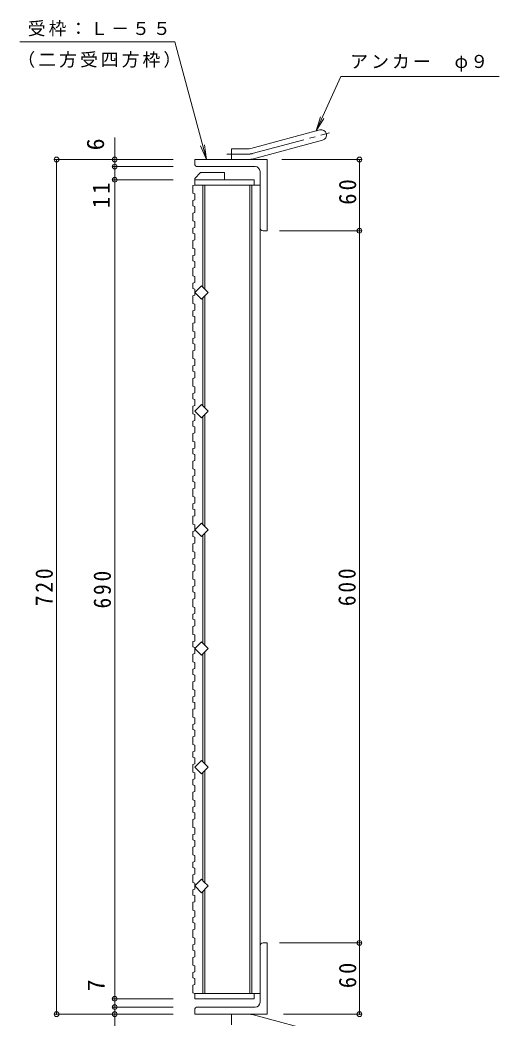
# Model space of a CAD drawing. Units: millimetres, scale not verified. Extents: x -880 to 911, y -688 to 647.
# Drawn here: x -33 to 370, y -219 to 621 of the extents above; entities that cross this region are included whole.
import ezdxf
from ezdxf.enums import TextEntityAlignment as Align

# ---------------------------------------------------------------- set-up
doc = ezdxf.new("R2010")
doc.units = ezdxf.units.MM
doc.header["$LTSCALE"] = 5
doc.header["$PDMODE"] = 32
doc.header["$PDSIZE"] = 4
doc.linetypes.add('CHAIN2', pattern=[12, 9, -1, 1, -1])
for name, color, linetype, lineweight in [('B-1', 2, 'Continuous', 9), ('B-2', 3, 'Continuous', 9), ('B-4', 7, 'Continuous', 9), ('B-5', 7, 'Continuous', 9), ('B-A', 3, 'Continuous', 9)]:
    doc.layers.add(name, color=color, linetype=linetype, lineweight=lineweight)
doc.styles.add('ＭＳ ゴシック', font='')
doc.styles.get('ＭＳ ゴシック').set_extended_font_data('MS Gothic')

msp = doc.modelspace()

# ---------------------------------------------------------------- linework, layer by layer
at = {"layer": 'B-1'}
for p, q in [((160.856, 513.089), (219.047, 528.681)), ((163.185, 504.396), (221.376, 519.988)), ((144.711, 503.782), (144.711, 512.782)), ((158.526, 512.782), (144.711, 512.782)), ((113.711, 500.282), (113.711, 503.782)), ((174.711, 503.782), (113.711, 503.782)), ((164.711, 497.782), (116.211, 497.782)), ((174.711, 503.782), (174.711, 443.782)), ((168.711, 493.782), (168.711, 446.282)), ((171.211, 443.782), (174.711, 443.782)), ((168.711, -206.218), (168.711, -158.718)), ((171.211, -156.218), (174.711, -156.218)), ((174.711, -216.218), (174.711, -156.218)), ((113.711, -212.718), (113.711, -216.218)), ((174.711, -216.218), (113.711, -216.218)), ((164.711, -210.218), (116.211, -210.218)), ((144.711, -216.218), (144.711, -225.218)), ((163.185, -216.831), (221.376, -232.423))]:
    msp.add_line(p, q, dxfattribs=at)
at = {"layer": 'B-1', "linetype": 'CHAIN2'}
for p, q in [((162.02, 508.742), (227.187, 526.203)), ((158.526, 508.282), (140.906, 508.282))]:
    msp.add_line(p, q, dxfattribs=at)
at = {"layer": 'B-1'}
for centre, radius, start, end in [((220.211, 524.334), 4.5, 285.00014, 104.99991), ((158.526, 521.782), 9, 270, 285.00002), ((116.211, 500.282), 2.5, 180, 270), ((158.526, 521.782), 18, 270, 285), ((164.711, 493.782), 4, 0, 90), ((171.211, 446.282), 2.5, 180, 270), ((171.211, -158.718), 2.5, 90, 180), ((164.711, -206.218), 4, 270, 0), ((116.211, -212.718), 2.5, 90, 180), ((158.526, -234.218), 18, 75, 90)]:
    msp.add_arc(centre, radius, start, end, dxfattribs=at)
at = {"layer": 'B-1', "linetype": 'CHAIN2'}
msp.add_arc((158.526, 521.782), 13.5, 270, 284.99995, dxfattribs=at)
at = {"layer": 'B-2'}
for p, q in [((113.711, 487.782), (118.711, 492.782)), ((113.711, 487.782), (113.711, 486.782)), ((118.711, 492.782), (138.711, 492.782)), ((138.711, 486.782), (138.711, 492.782)), ((113.711, 486.782), (163.711, 486.782)), ((113.711, 486.782), (113.711, 482.282)), ((113.711, 482.282), (168.711, 482.282)), ((120.711, 482.282), (120.711, 396.096)), ((122.211, 482.282), (122.211, 394.596)), ((160.211, 482.282), (160.211, -198.718)), ((161.711, 482.282), (161.711, -198.718)), ((163.711, 486.782), (163.711, 482.282)), ((168.711, 482.282), (168.711, -198.718)), ((120.711, 387.468), (120.711, 296.096)), ((122.211, 388.968), (122.211, 294.596)), ((120.711, 287.469), (120.711, 196.096)), ((122.211, 288.968), (122.211, 194.596)), ((120.711, 187.468), (120.711, 96.096)), ((122.211, 188.969), (122.211, 94.596)), ((120.711, 87.469), (120.711, -3.904)), ((122.211, 88.969), (122.211, -5.404)), ((120.711, -12.531), (120.711, -103.904)), ((122.211, -11.031), (122.211, -105.404)), ((120.711, -112.532), (120.711, -198.718)), ((122.211, -111.032), (122.211, -198.718)), ((113.711, -198.718), (168.711, -198.718)), ((113.711, -198.718), (113.711, -203.218)), ((163.711, -203.218), (163.711, -198.718)), ((113.711, -203.218), (163.711, -203.218))]:
    msp.add_line(p, q, dxfattribs=at)
for points in [[(119.368, 386.125), (113.711, 391.782), (119.368, 397.439), (125.025, 391.782)], [(125.025, 391.782), (121.394, 388.151), (119.368, 386.125)]]:
    msp.add_lwpolyline(points, dxfattribs=at)
for points in [[(119.368, 297.439), (113.711, 291.782), (119.368, 286.125), (125.025, 291.782), (121.394, 295.414)], [(119.368, 197.439), (113.711, 191.782), (119.368, 186.126), (125.025, 191.782), (121.394, 195.414)], [(119.368, 97.439), (113.711, 91.782), (119.368, 86.126), (125.025, 91.782), (121.394, 95.414)], [(119.368, -2.561), (113.711, -8.218), (119.368, -13.874), (125.025, -8.218), (121.394, -4.586)], [(119.368, -102.561), (113.711, -108.218), (119.368, -113.874), (125.025, -108.218), (121.394, -104.586)]]:
    msp.add_lwpolyline(points, close=True, dxfattribs=at)
at = {"layer": 'B-4'}
for p, q in [((46.396, 522.237), (46.396, 497.782)), ((95.618, 503.782), (-3.995, 503.782)), ((-2.495, 503.782), (-2.495, -216.218)), ((95.618, 497.782), (44.896, 497.782)), ((46.396, 497.782), (46.396, 486.782)), ((187.187, 503.782), (253.86, 503.782)), ((252.36, 443.782), (252.36, 503.782)), ((95.618, 486.782), (44.896, 486.782)), ((46.396, 486.782), (46.396, -203.218)), ((185.093, 443.782), (253.86, 443.782)), ((252.36, -156.218), (252.36, 443.782)), ((185.093, -156.218), (253.86, -156.218)), ((252.36, -216.218), (252.36, -156.218)), ((95.618, -203.218), (44.896, -203.218)), ((46.396, -203.218), (46.396, -210.218)), ((95.618, -216.218), (-3.995, -216.218)), ((95.618, -210.218), (44.896, -210.218)), ((46.396, -210.218), (46.396, -234.901)), ((188.354, -216.218), (253.86, -216.218))]:
    msp.add_line(p, q, dxfattribs=at)
for p in [(-2.495, 503.782), (46.396, 503.782), (252.36, 503.782), (46.396, 497.782), (46.396, 486.782), (252.36, 443.782), (252.36, -156.218), (46.396, -203.218), (46.396, -210.218), (-2.495, -216.218), (46.396, -216.218), (252.36, -216.218)]:
    msp.add_point(p, dxfattribs=at)
at = {"layer": 'B-5'}
for p, q in [((-33.297, 602.817), (96.989, 602.817)), ((236.624, 573.769), (369.821, 573.769)), ((215.875, 527.831), (222.463, 538.454)), ((123.525, 503.782), (121.893, 516.175))]:
    msp.add_line(p, q, dxfattribs=at)
for points in [[(96.989, 602.817), (123.525, 503.782), (118.741, 515.331)], [(236.624, 573.769), (215.875, 527.831), (219.489, 539.797)]]:
    msp.add_lwpolyline(points, dxfattribs=at)
at = {"layer": 'B-A'}
for p, q in [((112.211, 481.771), (113.711, 482.282)), ((112.211, 481.771), (112.211, 475.366)), ((112.211, 469.23), (113.711, 469.741)), ((112.211, 458.687), (113.711, 459.199)), ((112.211, 446.004), (113.711, 446.515)), ((113.711, 451.628), (113.711, 446.515)), ((112.211, 435.461), (113.711, 435.972)), ((112.211, 422.778), (113.711, 423.289)), ((113.711, 428.402), (113.711, 423.289)), ((112.211, 412.234), (113.711, 412.746)), ((113.711, 405.176), (113.711, 400.063)), ((112.211, 399.552), (113.711, 400.063)), ((112.211, 389.008), (113.711, 389.52)), ((113.711, 381.95), (113.711, 376.837)), ((112.211, 376.326), (113.711, 376.837)), ((112.211, 365.782), (113.711, 366.294)), ((112.211, 353.099), (113.711, 353.611)), ((113.711, 358.724), (113.711, 353.611)), ((112.211, 342.556), (113.711, 343.067)), ((112.211, 329.873), (113.711, 330.384)), ((113.711, 335.497), (113.711, 330.384)), ((112.211, 319.33), (113.711, 319.84)), ((113.711, 312.271), (113.711, 307.158)), ((112.211, 306.646), (113.711, 307.158)), ((112.211, 296.103), (113.711, 296.614)), ((113.711, 301.727), (113.711, 296.614)), ((113.711, 289.044), (113.711, 283.931)), ((112.211, 283.42), (113.711, 283.931)), ((113.711, 278.501), (113.711, 273.388)), ((112.211, 272.876), (113.711, 273.388)), ((112.211, 260.194), (113.711, 260.705)), ((113.711, 265.818), (113.711, 260.705)), ((113.711, 255.275), (113.711, 250.162)), ((112.211, 249.65), (113.711, 250.162)), ((112.211, 236.967), (113.711, 237.478)), ((113.711, 242.591), (113.711, 237.478)), ((113.711, 232.048), (113.711, 226.935)), ((112.211, 226.423), (113.711, 226.935)), ((113.711, 219.365), (113.711, 214.252)), ((112.211, 213.74), (113.711, 214.252)), ((112.211, 203.197), (113.711, 203.709)), ((113.711, 208.822), (113.711, 203.709)), ((113.711, 196.138), (113.711, 191.025)), ((112.211, 190.514), (113.711, 191.025)), ((113.711, 185.595), (113.711, 180.482)), ((112.211, 179.97), (113.711, 180.482)), ((113.711, 172.912), (113.711, 167.799)), ((112.211, 167.287), (113.711, 167.799)), ((113.711, 162.368), (113.711, 157.255)), ((112.211, 156.744), (113.711, 157.255)), ((112.211, 144.06), (113.711, 144.572)), ((113.711, 149.685), (113.711, 144.572)), ((113.711, 139.142), (113.711, 134.029)), ((112.211, 133.517), (113.711, 134.029)), ((113.711, 126.459), (113.711, 121.345)), ((112.211, 120.834), (113.711, 121.345)), ((112.211, 110.291), (113.711, 110.802)), ((113.711, 115.915), (113.711, 110.802)), ((113.711, 103.232), (113.711, 98.119)), ((112.211, 97.607), (113.711, 98.119)), ((112.211, 97.607), (112.211, 93.2)), ((112.211, 87.064), (113.711, 87.575)), ((113.711, 80.005), (113.711, 74.892)), ((112.211, 74.38), (113.711, 74.892)), ((112.211, 74.38), (112.211, 69.973)), ((112.211, 63.837), (113.711, 64.348)), ((112.211, 51.153), (113.711, 51.665)), ((112.211, 51.153), (112.211, 46.746)), ((113.711, 56.778), (113.711, 51.665)), ((112.211, 40.61), (113.711, 41.121)), ((112.211, 27.927), (113.711, 28.438)), ((112.211, 27.927), (112.211, 23.519)), ((113.711, 33.551), (113.711, 28.438)), ((112.211, 17.383), (113.711, 17.894)), ((113.711, 10.324), (113.711, 5.211)), ((112.211, 4.7), (113.711, 5.211)), ((112.211, 4.7), (112.211, 0.292)), ((112.211, -5.844), (113.711, -5.333)), ((113.711, -12.903), (113.711, -18.016)), ((112.211, -18.527), (113.711, -18.016)), ((112.211, -18.527), (112.211, -22.935)), ((112.211, -29.071), (113.711, -28.56)), ((112.211, -41.754), (113.711, -41.243)), ((112.211, -41.754), (112.211, -46.162)), ((113.711, -36.129), (113.711, -41.243)), ((112.211, -52.298), (113.711, -51.786)), ((112.211, -64.981), (113.711, -64.469)), ((112.211, -64.981), (112.211, -69.389)), ((113.711, -59.356), (113.711, -64.469)), ((112.211, -75.525), (113.711, -75.013)), ((113.711, -82.583), (113.711, -87.696)), ((112.211, -88.208), (113.711, -87.696)), ((112.211, -88.208), (112.211, -92.616)), ((112.211, -98.752), (113.711, -98.24)), ((113.711, -105.81), (113.711, -110.923)), ((112.211, -111.435), (113.711, -110.923)), ((112.211, -111.435), (112.211, -115.842)), ((112.211, -121.979), (113.711, -121.467)), ((112.211, -134.662), (113.711, -134.15)), ((113.711, -129.037), (113.711, -134.15)), ((112.211, -134.662), (112.211, -139.069)), ((112.211, -145.206), (113.711, -144.694)), ((112.211, -157.889), (113.711, -157.377)), ((112.211, -157.889), (112.211, -162.296)), ((113.711, -152.264), (113.711, -157.377)), ((112.211, -168.433), (113.711, -167.921)), ((113.711, -175.491), (113.711, -180.604)), ((112.211, -181.116), (113.711, -180.604)), ((112.211, -181.116), (112.211, -185.523)), ((112.211, -191.659), (113.711, -191.148))]:
    msp.add_line(p, q, dxfattribs=at)
for points in [[(112.211, 475.366), (113.711, 474.855), (113.711, 469.741)], [(112.211, 469.23), (112.211, 464.823), (113.711, 464.311), (113.711, 459.199)], [(112.211, 458.687), (112.211, 452.14), (113.711, 451.628)], [(112.211, 446.004), (112.211, 441.597), (113.711, 441.085), (113.711, 435.972)], [(112.211, 435.461), (112.211, 428.913), (113.711, 428.402)], [(112.211, 422.778), (112.211, 418.37), (113.711, 417.859), (113.711, 412.746)], [(112.211, 412.234), (112.211, 405.687), (113.711, 405.176)], [(112.211, 399.552), (112.211, 395.144), (113.711, 394.633), (113.711, 389.52)], [(112.211, 389.008), (112.211, 382.461), (113.711, 381.95)], [(112.211, 376.326), (112.211, 371.918), (113.711, 371.406), (113.711, 366.294)], [(112.211, 365.782), (112.211, 359.235), (113.711, 358.724)], [(112.211, 353.099), (112.211, 348.691), (113.711, 348.18), (113.711, 343.067)], [(112.211, 342.556), (112.211, 336.008), (113.711, 335.497)], [(112.211, 329.873), (112.211, 325.465), (113.711, 324.954), (113.711, 319.84)], [(112.211, 319.33), (112.211, 312.782), (113.711, 312.271)], [(112.211, 306.646), (112.211, 302.239), (113.711, 301.727)], [(112.211, 296.103), (112.211, 289.556), (113.711, 289.044)], [(112.211, 283.42), (112.211, 279.012), (113.711, 278.501)], [(112.211, 272.876), (112.211, 266.329), (113.711, 265.818)], [(112.211, 260.194), (112.211, 255.786), (113.711, 255.275)], [(112.211, 249.65), (112.211, 243.103), (113.711, 242.591)], [(112.211, 236.967), (112.211, 232.56), (113.711, 232.048)], [(112.211, 226.423), (112.211, 219.876), (113.711, 219.365)], [(112.211, 213.74), (112.211, 209.333), (113.711, 208.822)], [(112.211, 203.197), (112.211, 196.65), (113.711, 196.138)], [(112.211, 190.514), (112.211, 186.106), (113.711, 185.595)], [(112.211, 179.97), (112.211, 173.423), (113.711, 172.912)], [(112.211, 167.287), (112.211, 162.88), (113.711, 162.368)], [(112.211, 156.744), (112.211, 150.196), (113.711, 149.685)], [(112.211, 144.06), (112.211, 139.653), (113.711, 139.142)], [(112.211, 133.517), (112.211, 126.97), (113.711, 126.459)], [(112.211, 120.834), (112.211, 116.427), (113.711, 115.915)], [(112.211, 110.291), (112.211, 103.743), (113.711, 103.232)], [(112.211, 93.2), (113.711, 92.688), (113.711, 87.575)], [(112.211, 87.064), (112.211, 80.516), (113.711, 80.005)], [(112.211, 69.973), (113.711, 69.462), (113.711, 64.348)], [(112.211, 63.837), (112.211, 57.289), (113.711, 56.778)], [(112.211, 46.746), (113.711, 46.235), (113.711, 41.121)], [(112.211, 40.61), (112.211, 34.063), (113.711, 33.551)], [(112.211, 23.519), (113.711, 23.008), (113.711, 17.894)], [(112.211, 17.383), (112.211, 10.836), (113.711, 10.324)], [(112.211, 0.292), (113.711, -0.219), (113.711, -5.333)], [(112.211, -5.844), (112.211, -12.391), (113.711, -12.903)], [(112.211, -22.935), (113.711, -23.446), (113.711, -28.56)], [(112.211, -29.071), (112.211, -35.618), (113.711, -36.129)], [(112.211, -46.162), (113.711, -46.673), (113.711, -51.786)], [(112.211, -52.298), (112.211, -58.845), (113.711, -59.356)], [(112.211, -69.389), (113.711, -69.9), (113.711, -75.013)], [(112.211, -75.525), (112.211, -82.072), (113.711, -82.583)], [(112.211, -92.616), (113.711, -93.127), (113.711, -98.24)], [(112.211, -98.752), (112.211, -105.299), (113.711, -105.81)], [(112.211, -115.842), (113.711, -116.354), (113.711, -121.467)], [(112.211, -121.979), (112.211, -128.526), (113.711, -129.037)], [(112.211, -139.069), (113.711, -139.581), (113.711, -144.694)], [(112.211, -145.206), (112.211, -151.753), (113.711, -152.264)], [(112.211, -162.296), (113.711, -162.808), (113.711, -167.921)], [(112.211, -168.433), (112.211, -174.98), (113.711, -175.491)], [(112.211, -185.523), (113.711, -186.035), (113.711, -191.148)], [(112.211, -191.659), (112.211, -198.207), (113.711, -198.718)]]:
    msp.add_lwpolyline(points, dxfattribs=at)

# ---------------------------------------------------------------- texts
at = {"layer": 'B-4', "color": 2, "style": 'ＭＳ ゴシック'}
for s, p in [('6', (41.844, 511.547)), ('7', (42.475, -196.924))]:
    msp.add_text(s, height=14.66, rotation=90, dxfattribs=at).set_placement(p, align=Align.BOTTOM_LEFT)
at = {"layer": 'B-4', "color": 2, "char_height": 14.66, "attachment_point": 7, "rotation": 90, "style": 'ＭＳ ゴシック'}
for s, insert in [('\\T1.27;\\W0.95;11', (42.296, 462.893)), ('\\T1.27;\\W0.95;60', (249.86, 465.657)), ('\\T1.27;\\W0.9;720', (-5.495, 127.532)), ('\\T1.27;\\W0.9;690', (43.396, 125.532)), ('\\T1.27;\\W0.9;600', (249.36, 127.532)), ('\\T1.27;\\W0.95;60', (249.86, -194.343))]:
    msp.add_mtext(s, dxfattribs=dict(at, insert=insert))
at = {"layer": 'B-5', "char_height": 11, "attachment_point": 7, "style": 'ＭＳ ゴシック'}
for s, insert in [('\\T1.17;受枠：Ｌ－５５', (-26.746, 607.469)), ('\\T1.17;（二方受四方枠）', (-35.496, 580.98)), ('\\T1.17;アンカー\u3000φ９', (244.639, 577.899))]:
    msp.add_mtext(s, dxfattribs=dict(at, insert=insert))

doc.saveas('drawing.dxf')
